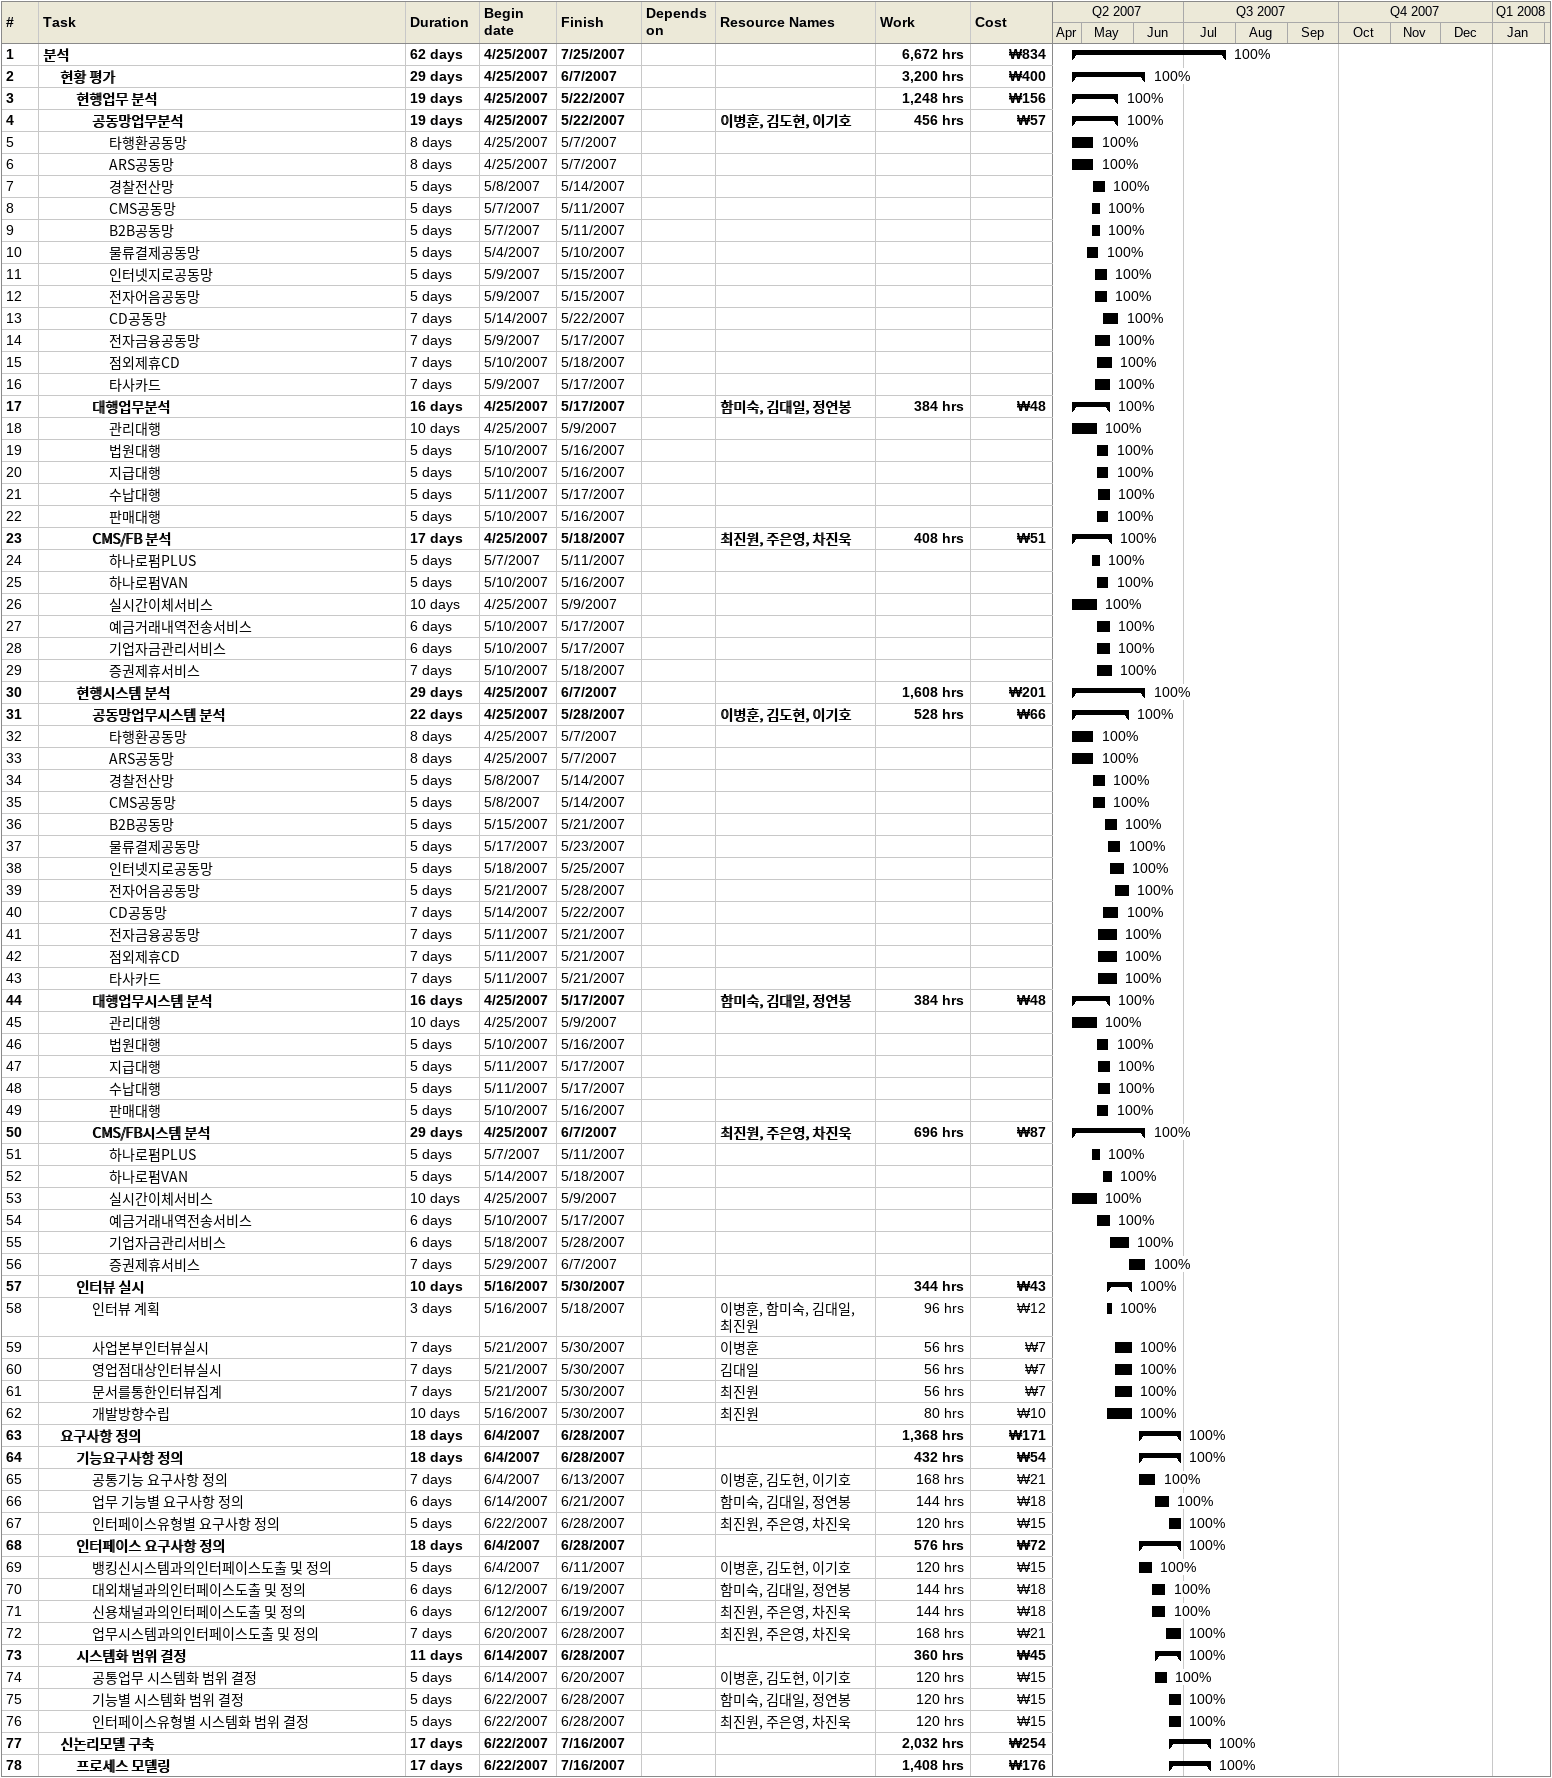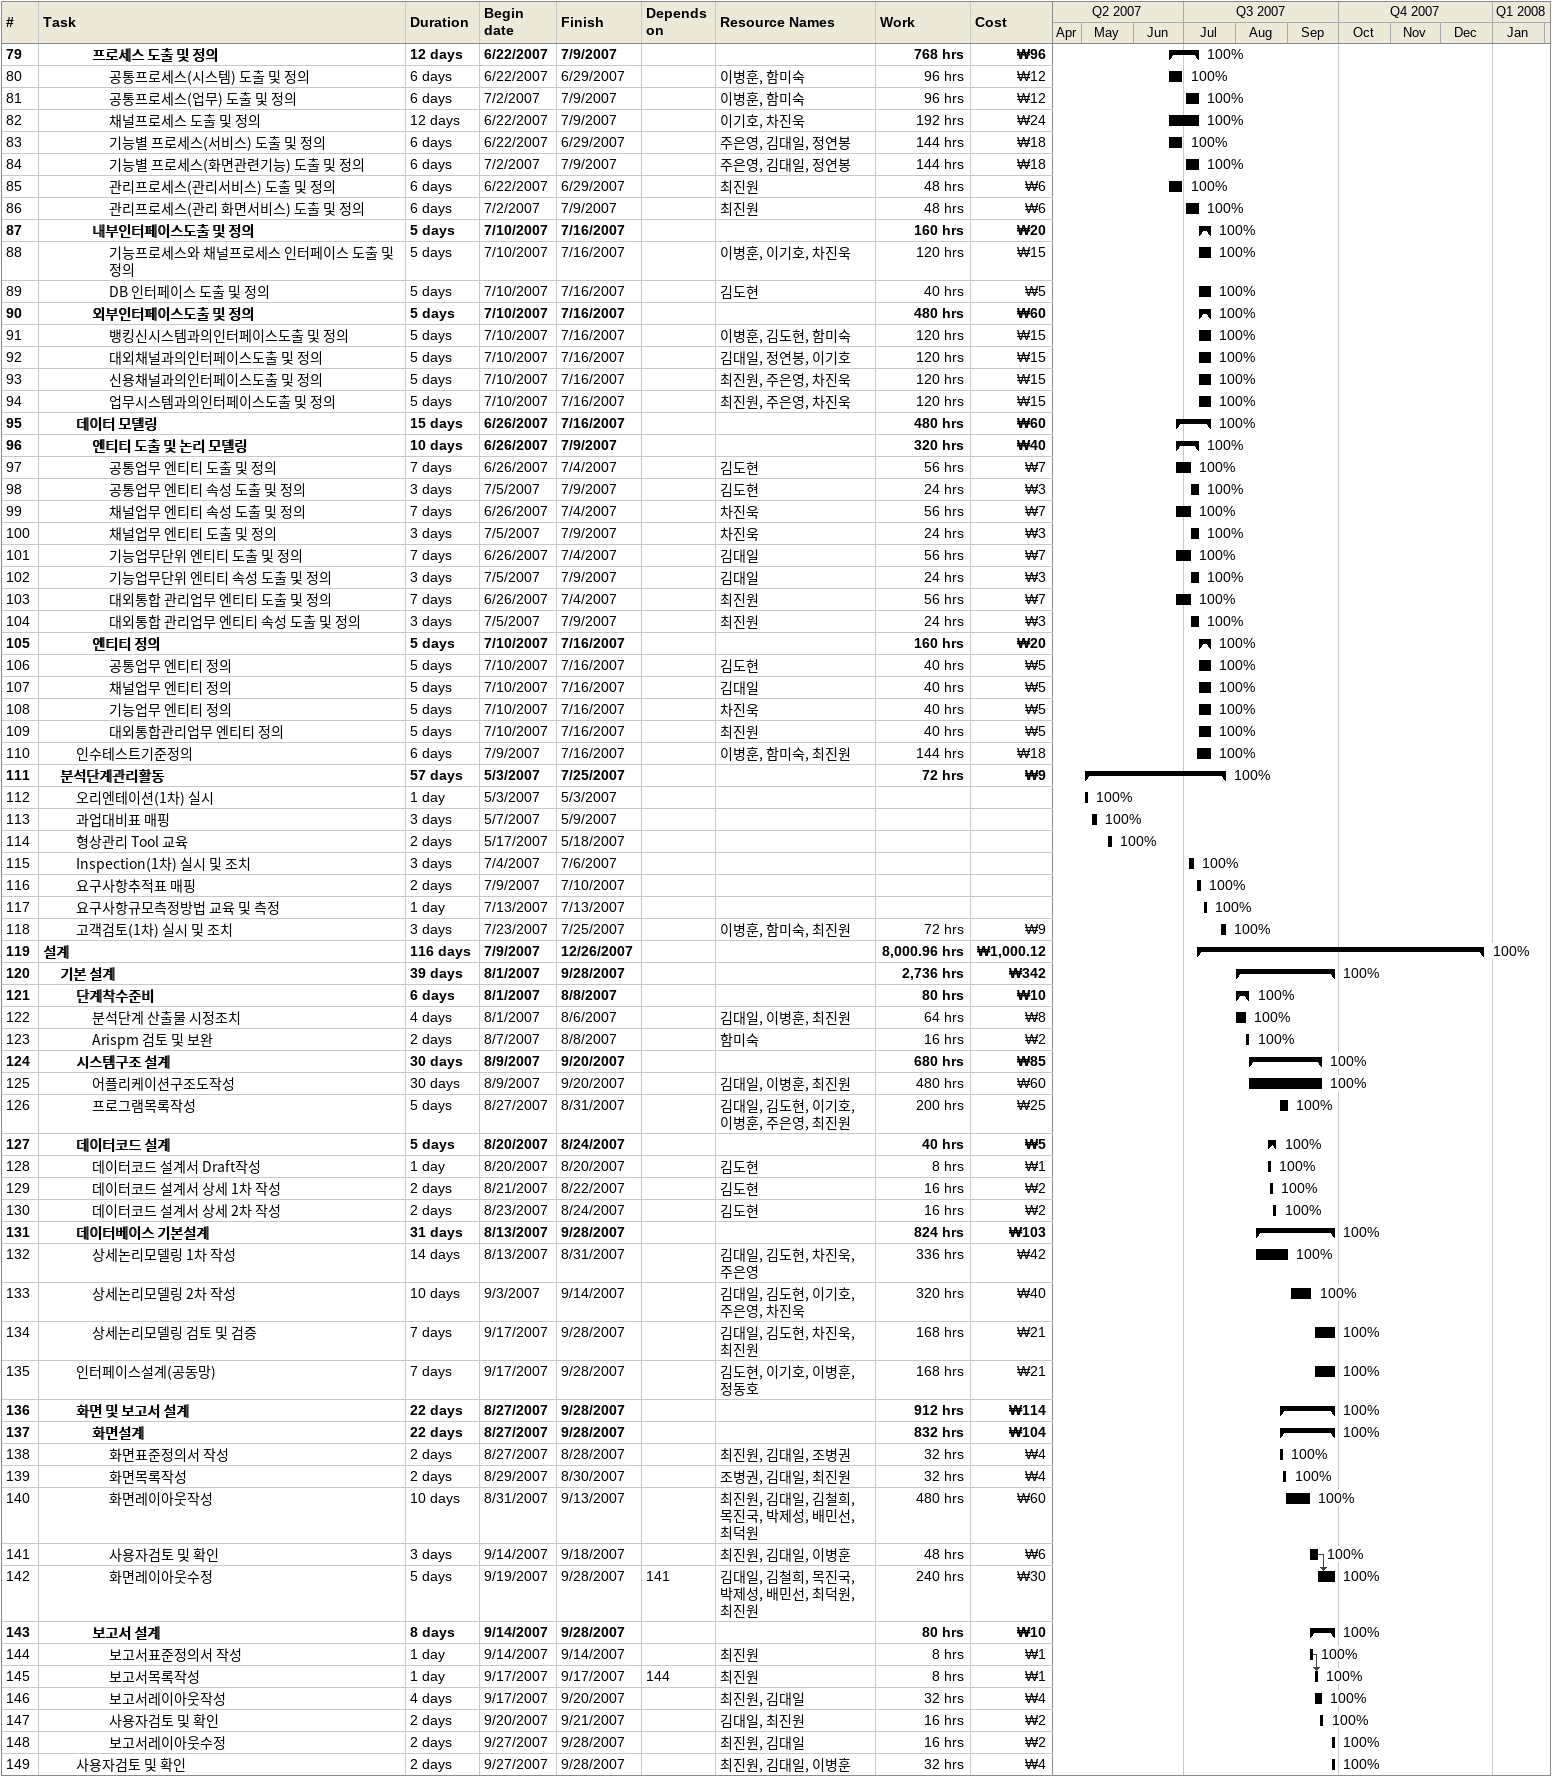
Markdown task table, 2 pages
| ID | Level | Task | Duration | Start | Finish | Predecessors | Resources | % complete | Work (h) | Cost (₩) |
|---|---|---|---|---|---|---|---|---|---|---|
| 1 | 1 | **분석** | 62d | 2007-04-25 | 2007-07-25 |  |  | 100 | 6672 | 834 |
| 2 | 2 | **현황 평가** | 29d | 2007-04-25 | 2007-06-07 |  |  | 100 | 3200 | 400 |
| 3 | 3 | **현행업무 분석** | 19d | 2007-04-25 | 2007-05-22 |  |  | 100 | 1248 | 156 |
| 4 | 4 | **공동망업무분석** | 19d | 2007-04-25 | 2007-05-22 |  | 이병훈, 김도현, 이기호 | 100 | 456 | 57 |
| 5 | 5 | 타행환공동망 | 8d | 2007-04-25 | 2007-05-07 |  |  | 100 |  |  |
| 6 | 5 | ARS공동망 | 8d | 2007-04-25 | 2007-05-07 |  |  | 100 |  |  |
| 7 | 5 | 경찰전산망 | 5d | 2007-05-08 | 2007-05-14 |  |  | 100 |  |  |
| 8 | 5 | CMS공동망 | 5d | 2007-05-07 | 2007-05-11 |  |  | 100 |  |  |
| 9 | 5 | B2B공동망 | 5d | 2007-05-07 | 2007-05-11 |  |  | 100 |  |  |
| 10 | 5 | 물류결제공동망 | 5d | 2007-05-04 | 2007-05-10 |  |  | 100 |  |  |
| 11 | 5 | 인터넷지로공동망 | 5d | 2007-05-09 | 2007-05-15 |  |  | 100 |  |  |
| 12 | 5 | 전자어음공동망 | 5d | 2007-05-09 | 2007-05-15 |  |  | 100 |  |  |
| 13 | 5 | CD공동망 | 7d | 2007-05-14 | 2007-05-22 |  |  | 100 |  |  |
| 14 | 5 | 전자금융공동망 | 7d | 2007-05-09 | 2007-05-17 |  |  | 100 |  |  |
| 15 | 5 | 점외제휴CD | 7d | 2007-05-10 | 2007-05-18 |  |  | 100 |  |  |
| 16 | 5 | 타사카드 | 7d | 2007-05-09 | 2007-05-17 |  |  | 100 |  |  |
| 17 | 4 | **대행업무분석** | 16d | 2007-04-25 | 2007-05-17 |  | 함미숙, 김대일, 정연봉 | 100 | 384 | 48 |
| 18 | 5 | 관리대행 | 10d | 2007-04-25 | 2007-05-09 |  |  | 100 |  |  |
| 19 | 5 | 법원대행 | 5d | 2007-05-10 | 2007-05-16 |  |  | 100 |  |  |
| 20 | 5 | 지급대행 | 5d | 2007-05-10 | 2007-05-16 |  |  | 100 |  |  |
| 21 | 5 | 수납대행 | 5d | 2007-05-11 | 2007-05-17 |  |  | 100 |  |  |
| 22 | 5 | 판매대행 | 5d | 2007-05-10 | 2007-05-16 |  |  | 100 |  |  |
| 23 | 4 | **CMS/FB 분석** | 17d | 2007-04-25 | 2007-05-18 |  | 최진원, 주은영, 차진욱 | 100 | 408 | 51 |
| 24 | 5 | 하나로펌PLUS | 5d | 2007-05-07 | 2007-05-11 |  |  | 100 |  |  |
| 25 | 5 | 하나로펌VAN | 5d | 2007-05-10 | 2007-05-16 |  |  | 100 |  |  |
| 26 | 5 | 실시간이체서비스 | 10d | 2007-04-25 | 2007-05-09 |  |  | 100 |  |  |
| 27 | 5 | 예금거래내역전송서비스 | 6d | 2007-05-10 | 2007-05-17 |  |  | 100 |  |  |
| 28 | 5 | 기업자금관리서비스 | 6d | 2007-05-10 | 2007-05-17 |  |  | 100 |  |  |
| 29 | 5 | 증권제휴서비스 | 7d | 2007-05-10 | 2007-05-18 |  |  | 100 |  |  |
| 30 | 3 | **현행시스템 분석** | 29d | 2007-04-25 | 2007-06-07 |  |  | 100 | 1608 | 201 |
| 31 | 4 | **공동망업무시스템 분석** | 22d | 2007-04-25 | 2007-05-28 |  | 이병훈, 김도현, 이기호 | 100 | 528 | 66 |
| 32 | 5 | 타행환공동망 | 8d | 2007-04-25 | 2007-05-07 |  |  | 100 |  |  |
| 33 | 5 | ARS공동망 | 8d | 2007-04-25 | 2007-05-07 |  |  | 100 |  |  |
| 34 | 5 | 경찰전산망 | 5d | 2007-05-08 | 2007-05-14 |  |  | 100 |  |  |
| 35 | 5 | CMS공동망 | 5d | 2007-05-08 | 2007-05-14 |  |  | 100 |  |  |
| 36 | 5 | B2B공동망 | 5d | 2007-05-15 | 2007-05-21 |  |  | 100 |  |  |
| 37 | 5 | 물류결제공동망 | 5d | 2007-05-17 | 2007-05-23 |  |  | 100 |  |  |
| 38 | 5 | 인터넷지로공동망 | 5d | 2007-05-18 | 2007-05-25 |  |  | 100 |  |  |
| 39 | 5 | 전자어음공동망 | 5d | 2007-05-21 | 2007-05-28 |  |  | 100 |  |  |
| 40 | 5 | CD공동망 | 7d | 2007-05-14 | 2007-05-22 |  |  | 100 |  |  |
| 41 | 5 | 전자금융공동망 | 7d | 2007-05-11 | 2007-05-21 |  |  | 100 |  |  |
| 42 | 5 | 점외제휴CD | 7d | 2007-05-11 | 2007-05-21 |  |  | 100 |  |  |
| 43 | 5 | 타사카드 | 7d | 2007-05-11 | 2007-05-21 |  |  | 100 |  |  |
| 44 | 4 | **대행업무시스템 분석** | 16d | 2007-04-25 | 2007-05-17 |  | 함미숙, 김대일, 정연봉 | 100 | 384 | 48 |
| 45 | 5 | 관리대행 | 10d | 2007-04-25 | 2007-05-09 |  |  | 100 |  |  |
| 46 | 5 | 법원대행 | 5d | 2007-05-10 | 2007-05-16 |  |  | 100 |  |  |
| 47 | 5 | 지급대행 | 5d | 2007-05-11 | 2007-05-17 |  |  | 100 |  |  |
| 48 | 5 | 수납대행 | 5d | 2007-05-11 | 2007-05-17 |  |  | 100 |  |  |
| 49 | 5 | 판매대행 | 5d | 2007-05-10 | 2007-05-16 |  |  | 100 |  |  |
| 50 | 4 | **CMS/FB시스템 분석** | 29d | 2007-04-25 | 2007-06-07 |  | 최진원, 주은영, 차진욱 | 100 | 696 | 87 |
| 51 | 5 | 하나로펌PLUS | 5d | 2007-05-07 | 2007-05-11 |  |  | 100 |  |  |
| 52 | 5 | 하나로펌VAN | 5d | 2007-05-14 | 2007-05-18 |  |  | 100 |  |  |
| 53 | 5 | 실시간이체서비스 | 10d | 2007-04-25 | 2007-05-09 |  |  | 100 |  |  |
| 54 | 5 | 예금거래내역전송서비스 | 6d | 2007-05-10 | 2007-05-17 |  |  | 100 |  |  |
| 55 | 5 | 기업자금관리서비스 | 6d | 2007-05-18 | 2007-05-28 |  |  | 100 |  |  |
| 56 | 5 | 증권제휴서비스 | 7d | 2007-05-29 | 2007-06-07 |  |  | 100 |  |  |
| 57 | 3 | **인터뷰 실시** | 10d | 2007-05-16 | 2007-05-30 |  |  | 100 | 344 | 43 |
| 58 | 4 | 인터뷰 계획 | 3d | 2007-05-16 | 2007-05-18 |  | 이병훈, 함미숙, 김대일, 최진원 | 100 | 96 | 12 |
| 59 | 4 | 사업본부인터뷰실시 | 7d | 2007-05-21 | 2007-05-30 |  | 이병훈 | 100 | 56 | 7 |
| 60 | 4 | 영업점대상인터뷰실시 | 7d | 2007-05-21 | 2007-05-30 |  | 김대일 | 100 | 56 | 7 |
| 61 | 4 | 문서를통한인터뷰집계 | 7d | 2007-05-21 | 2007-05-30 |  | 최진원 | 100 | 56 | 7 |
| 62 | 4 | 개발방향수립 | 10d | 2007-05-16 | 2007-05-30 |  | 최진원 | 100 | 80 | 10 |
| 63 | 2 | **요구사항 정의** | 18d | 2007-06-04 | 2007-06-28 |  |  | 100 | 1368 | 171 |
| 64 | 3 | **기능요구사항 정의** | 18d | 2007-06-04 | 2007-06-28 |  |  | 100 | 432 | 54 |
| 65 | 4 | 공통기능 요구사항 정의 | 7d | 2007-06-04 | 2007-06-13 |  | 이병훈, 김도현, 이기호 | 100 | 168 | 21 |
| 66 | 4 | 업무 기능별 요구사항 정의 | 6d | 2007-06-14 | 2007-06-21 |  | 함미숙, 김대일, 정연봉 | 100 | 144 | 18 |
| 67 | 4 | 인터페이스유형별 요구사항 정의 | 5d | 2007-06-22 | 2007-06-28 |  | 최진원, 주은영, 차진욱 | 100 | 120 | 15 |
| 68 | 3 | **인터페이스 요구사항 정의** | 18d | 2007-06-04 | 2007-06-28 |  |  | 100 | 576 | 72 |
| 69 | 4 | 뱅킹신시스템과의인터페이스도출 및 정의 | 5d | 2007-06-04 | 2007-06-11 |  | 이병훈, 김도현, 이기호 | 100 | 120 | 15 |
| 70 | 4 | 대외채널과의인터페이스도출 및 정의 | 6d | 2007-06-12 | 2007-06-19 |  | 함미숙, 김대일, 정연봉 | 100 | 144 | 18 |
| 71 | 4 | 신용채널과의인터페이스도출 및 정의 | 6d | 2007-06-12 | 2007-06-19 |  | 최진원, 주은영, 차진욱 | 100 | 144 | 18 |
| 72 | 4 | 업무시스템과의인터페이스도출 및 정의 | 7d | 2007-06-20 | 2007-06-28 |  | 최진원, 주은영, 차진욱 | 100 | 168 | 21 |
| 73 | 3 | **시스템화 범위 결정** | 11d | 2007-06-14 | 2007-06-28 |  |  | 100 | 360 | 45 |
| 74 | 4 | 공통업무 시스템화 범위 결정 | 5d | 2007-06-14 | 2007-06-20 |  | 이병훈, 김도현, 이기호 | 100 | 120 | 15 |
| 75 | 4 | 기능별 시스템화 범위 결정 | 5d | 2007-06-22 | 2007-06-28 |  | 함미숙, 김대일, 정연봉 | 100 | 120 | 15 |
| 76 | 4 | 인터페이스유형별 시스템화 범위 결정 | 5d | 2007-06-22 | 2007-06-28 |  | 최진원, 주은영, 차진욱 | 100 | 120 | 15 |
| 77 | 2 | **신논리모델 구축** | 17d | 2007-06-22 | 2007-07-16 |  |  | 100 | 2032 | 254 |
| 78 | 3 | **프로세스 모델링** | 17d | 2007-06-22 | 2007-07-16 |  |  | 100 | 1408 | 176 |
| 79 | 4 | **프로세스 도출 및 정의** | 12d | 2007-06-22 | 2007-07-09 |  |  | 100 | 768 | 96 |
| 80 | 5 | 공통프로세스(시스템) 도출 및 정의 | 6d | 2007-06-22 | 2007-06-29 |  | 이병훈, 함미숙 | 100 | 96 | 12 |
| 81 | 5 | 공통프로세스(업무) 도출 및 정의 | 6d | 2007-07-02 | 2007-07-09 |  | 이병훈, 함미숙 | 100 | 96 | 12 |
| 82 | 5 | 채널프로세스 도출 및 정의 | 12d | 2007-06-22 | 2007-07-09 |  | 이기호, 차진욱 | 100 | 192 | 24 |
| 83 | 5 | 기능별 프로세스(서비스) 도출 및 정의 | 6d | 2007-06-22 | 2007-06-29 |  | 주은영, 김대일, 정연봉 | 100 | 144 | 18 |
| 84 | 5 | 기능별 프로세스(화면관련기능) 도출 및 정의 | 6d | 2007-07-02 | 2007-07-09 |  | 주은영, 김대일, 정연봉 | 100 | 144 | 18 |
| 85 | 5 | 관리프로세스(관리서비스) 도출 및 정의 | 6d | 2007-06-22 | 2007-06-29 |  | 최진원 | 100 | 48 | 6 |
| 86 | 5 | 관리프로세스(관리 화면서비스) 도출 및 정의 | 6d | 2007-07-02 | 2007-07-09 |  | 최진원 | 100 | 48 | 6 |
| 87 | 4 | **내부인터페이스도출 및 정의** | 5d | 2007-07-10 | 2007-07-16 |  |  | 100 | 160 | 20 |
| 88 | 5 | 기능프로세스와 채널프로세스 인터페이스 도출 및 정의 | 5d | 2007-07-10 | 2007-07-16 |  | 이병훈, 이기호, 차진욱 | 100 | 120 | 15 |
| 89 | 5 | DB 인터페이스 도출 및 정의 | 5d | 2007-07-10 | 2007-07-16 |  | 김도현 | 100 | 40 | 5 |
| 90 | 4 | **외부인터페이스도출 및 정의** | 5d | 2007-07-10 | 2007-07-16 |  |  | 100 | 480 | 60 |
| 91 | 5 | 뱅킹신시스템과의인터페이스도출 및 정의 | 5d | 2007-07-10 | 2007-07-16 |  | 이병훈, 김도현, 함미숙 | 100 | 120 | 15 |
| 92 | 5 | 대외채널과의인터페이스도출 및 정의 | 5d | 2007-07-10 | 2007-07-16 |  | 김대일, 정연봉, 이기호 | 100 | 120 | 15 |
| 93 | 5 | 신용채널과의인터페이스도출 및 정의 | 5d | 2007-07-10 | 2007-07-16 |  | 최진원, 주은영, 차진욱 | 100 | 120 | 15 |
| 94 | 5 | 업무시스템과의인터페이스도출 및 정의 | 5d | 2007-07-10 | 2007-07-16 |  | 최진원, 주은영, 차진욱 | 100 | 120 | 15 |
| 95 | 3 | **데이터 모델링** | 15d | 2007-06-26 | 2007-07-16 |  |  | 100 | 480 | 60 |
| 96 | 4 | **엔티티 도출 및 논리 모델링** | 10d | 2007-06-26 | 2007-07-09 |  |  | 100 | 320 | 40 |
| 97 | 5 | 공통업무 엔티티 도출 및 정의 | 7d | 2007-06-26 | 2007-07-04 |  | 김도현 | 100 | 56 | 7 |
| 98 | 5 | 공통업무 엔티티 속성 도출 및 정의 | 3d | 2007-07-05 | 2007-07-09 |  | 김도현 | 100 | 24 | 3 |
| 99 | 5 | 채널업무 엔티티 속성 도출 및 정의 | 7d | 2007-06-26 | 2007-07-04 |  | 차진욱 | 100 | 56 | 7 |
| 100 | 5 | 채널업무 엔티티 도출 및 정의 | 3d | 2007-07-05 | 2007-07-09 |  | 차진욱 | 100 | 24 | 3 |
| 101 | 5 | 기능업무단위 엔티티 도출 및 정의 | 7d | 2007-06-26 | 2007-07-04 |  | 김대일 | 100 | 56 | 7 |
| 102 | 5 | 기능업무단위 엔티티 속성 도출 및 정의 | 3d | 2007-07-05 | 2007-07-09 |  | 김대일 | 100 | 24 | 3 |
| 103 | 5 | 대외통합 관리업무 엔티티 도출 및 정의 | 7d | 2007-06-26 | 2007-07-04 |  | 최진원 | 100 | 56 | 7 |
| 104 | 5 | 대외통합 관리업무 엔티티 속성 도출 및 정의 | 3d | 2007-07-05 | 2007-07-09 |  | 최진원 | 100 | 24 | 3 |
| 105 | 4 | **엔티티 정의** | 5d | 2007-07-10 | 2007-07-16 |  |  | 100 | 160 | 20 |
| 106 | 5 | 공통업무 엔티티 정의 | 5d | 2007-07-10 | 2007-07-16 |  | 김도현 | 100 | 40 | 5 |
| 107 | 5 | 채널업무 엔티티 정의 | 5d | 2007-07-10 | 2007-07-16 |  | 김대일 | 100 | 40 | 5 |
| 108 | 5 | 기능업무 엔티티 정의 | 5d | 2007-07-10 | 2007-07-16 |  | 차진욱 | 100 | 40 | 5 |
| 109 | 5 | 대외통합관리업무 엔티티 정의 | 5d | 2007-07-10 | 2007-07-16 |  | 최진원 | 100 | 40 | 5 |
| 110 | 3 | 인수테스트기준정의 | 6d | 2007-07-09 | 2007-07-16 |  | 이병훈, 함미숙, 최진원 | 100 | 144 | 18 |
| 111 | 2 | **분석단계관리활동** | 57d | 2007-05-03 | 2007-07-25 |  |  | 100 | 72 | 9 |
| 112 | 3 | 오리엔테이션(1차) 실시 | 1d | 2007-05-03 | 2007-05-03 |  |  | 100 |  |  |
| 113 | 3 | 과업대비표 매핑 | 3d | 2007-05-07 | 2007-05-09 |  |  | 100 |  |  |
| 114 | 3 | 형상관리 Tool 교육 | 2d | 2007-05-17 | 2007-05-18 |  |  | 100 |  |  |
| 115 | 3 | Inspection(1차) 실시 및 조치 | 3d | 2007-07-04 | 2007-07-06 |  |  | 100 |  |  |
| 116 | 3 | 요구사항추적표 매핑 | 2d | 2007-07-09 | 2007-07-10 |  |  | 100 |  |  |
| 117 | 3 | 요구사항규모측정방법 교육 및 측정 | 1d | 2007-07-13 | 2007-07-13 |  |  | 100 |  |  |
| 118 | 3 | 고객검토(1차) 실시 및 조치 | 3d | 2007-07-23 | 2007-07-25 |  | 이병훈, 함미숙, 최진원 | 100 | 72 | 9 |
| 119 | 1 | **설계** | 116d | 2007-07-09 | 2007-12-26 |  |  | 100 | 8000.96 | 1000.12 |
| 120 | 2 | **기본 설계** | 39d | 2007-08-01 | 2007-09-28 |  |  | 100 | 2736 | 342 |
| 121 | 3 | **단계착수준비** | 6d | 2007-08-01 | 2007-08-08 |  |  | 100 | 80 | 10 |
| 122 | 4 | 분석단계 산출물 시정조치 | 4d | 2007-08-01 | 2007-08-06 |  | 김대일, 이병훈, 최진원 | 100 | 64 | 8 |
| 123 | 4 | Arispm 검토 및 보완 | 2d | 2007-08-07 | 2007-08-08 |  | 함미숙 | 100 | 16 | 2 |
| 124 | 3 | **시스템구조 설계** | 30d | 2007-08-09 | 2007-09-20 |  |  | 100 | 680 | 85 |
| 125 | 4 | 어플리케이션구조도작성 | 30d | 2007-08-09 | 2007-09-20 |  | 김대일, 이병훈, 최진원 | 100 | 480 | 60 |
| 126 | 4 | 프로그램목록작성 | 5d | 2007-08-27 | 2007-08-31 |  | 김대일, 김도현, 이기호, 이병훈, 주은영, 최진원 | 100 | 200 | 25 |
| 127 | 3 | **데이터코드 설계** | 5d | 2007-08-20 | 2007-08-24 |  |  | 100 | 40 | 5 |
| 128 | 4 | 데이터코드 설계서 Draft작성 | 1d | 2007-08-20 | 2007-08-20 |  | 김도현 | 100 | 8 | 1 |
| 129 | 4 | 데이터코드 설계서 상세 1차 작성 | 2d | 2007-08-21 | 2007-08-22 |  | 김도현 | 100 | 16 | 2 |
| 130 | 4 | 데이터코드 설계서 상세 2차 작성 | 2d | 2007-08-23 | 2007-08-24 |  | 김도현 | 100 | 16 | 2 |
| 131 | 3 | **데이터베이스 기본설계** | 31d | 2007-08-13 | 2007-09-28 |  |  | 100 | 824 | 103 |
| 132 | 4 | 상세논리모델링 1차 작성 | 14d | 2007-08-13 | 2007-08-31 |  | 김대일, 김도현, 차진욱, 주은영 | 100 | 336 | 42 |
| 133 | 4 | 상세논리모델링 2차 작성 | 10d | 2007-09-03 | 2007-09-14 |  | 김대일, 김도현, 이기호, 주은영, 차진욱 | 100 | 320 | 40 |
| 134 | 4 | 상세논리모델링 검토 및 검증 | 7d | 2007-09-17 | 2007-09-28 |  | 김대일, 김도현, 차진욱, 최진원 | 100 | 168 | 21 |
| 135 | 3 | 인터페이스설계(공동망) | 7d | 2007-09-17 | 2007-09-28 |  | 김도현, 이기호, 이병훈, 정동호 | 100 | 168 | 21 |
| 136 | 3 | **화면 및 보고서 설계** | 22d | 2007-08-27 | 2007-09-28 |  |  | 100 | 912 | 114 |
| 137 | 4 | **화면설계** | 22d | 2007-08-27 | 2007-09-28 |  |  | 100 | 832 | 104 |
| 138 | 5 | 화면표준정의서 작성 | 2d | 2007-08-27 | 2007-08-28 |  | 최진원, 김대일, 조병권 | 100 | 32 | 4 |
| 139 | 5 | 화면목록작성 | 2d | 2007-08-29 | 2007-08-30 |  | 조병권, 김대일, 최진원 | 100 | 32 | 4 |
| 140 | 5 | 화면레이아웃작성 | 10d | 2007-08-31 | 2007-09-13 |  | 최진원, 김대일, 김철희, 목진국, 박제성, 배민선, 최덕원 | 100 | 480 | 60 |
| 141 | 5 | 사용자검토 및 확인 | 3d | 2007-09-14 | 2007-09-18 |  | 최진원, 김대일, 이병훈 | 100 | 48 | 6 |
| 142 | 5 | 화면레이아웃수정 | 5d | 2007-09-19 | 2007-09-28 | 141 | 김대일, 김철희, 목진국, 박제성, 배민선, 최덕원, 최진원 | 100 | 240 | 30 |
| 143 | 4 | **보고서 설계** | 8d | 2007-09-14 | 2007-09-28 |  |  | 100 | 80 | 10 |
| 144 | 5 | 보고서표준정의서 작성 | 1d | 2007-09-14 | 2007-09-14 |  | 최진원 | 100 | 8 | 1 |
| 145 | 5 | 보고서목록작성 | 1d | 2007-09-17 | 2007-09-17 | 144 | 최진원 | 100 | 8 | 1 |
| 146 | 5 | 보고서레이아웃작성 | 4d | 2007-09-17 | 2007-09-20 |  | 최진원, 김대일 | 100 | 32 | 4 |
| 147 | 5 | 사용자검토 및 확인 | 2d | 2007-09-20 | 2007-09-21 |  | 김대일, 최진원 | 100 | 16 | 2 |
| 148 | 5 | 보고서레이아웃수정 | 2d | 2007-09-27 | 2007-09-28 |  | 최진원, 김대일 | 100 | 16 | 2 |
| 149 | 3 | 사용자검토 및 확인 | 2d | 2007-09-27 | 2007-09-28 |  | 최진원, 김대일, 이병훈 | 100 | 32 | 4 |
